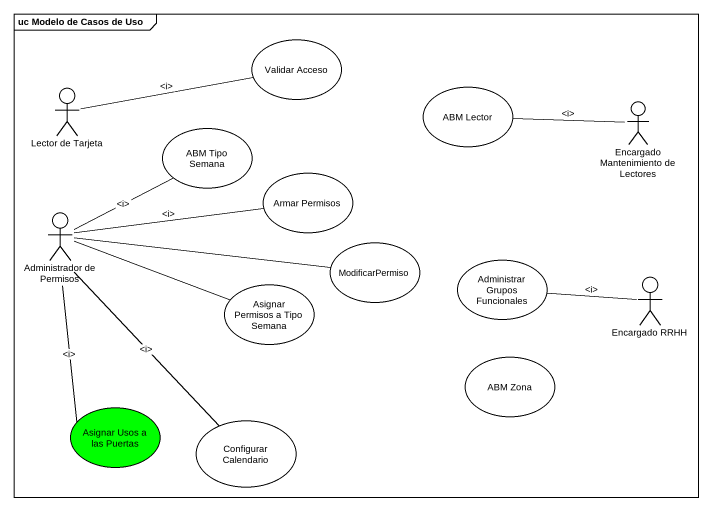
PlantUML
@startuml
mainframe uc Modelo de Casos de Uso
usecase "Validar Acceso" as Validar_Acceso
actor "Lector de Tarjeta" as Lector_de_Tarjeta
usecase "ABM Lector" as ABM_Lector
actor "Encargado Mantenimiento de Lectores" as Encargado_Mantenimiento_de
usecase "ABM Tipo Semana" as ABM_Tipo_Semana
usecase "Armar Permisos" as Armar_Permisos
actor "Administrador de Permisos" as Administrador_de_Permisos
usecase ModificarPermiso
usecase "Administrar Grupos Funcionales" as Administrar_Grupos
usecase "Asignar Permisos a Tipo Semana" as Asignar_Permisos_a_Tipo
actor "Encargado RRHH" as Encargado_RRHH
usecase "ABM Zona" as ABM_Zona
usecase "Asignar Usos a las Puertas" as Asignar_Usos_a_las_Puertas #00FF00
usecase "Configurar Calendario" as Configurar_Calendario
Lector_de_Tarjeta -right- Validar_Acceso : ~<i>
Encargado_Mantenimiento_de -left- ABM_Lector : ~<i>
Administrador_de_Permisos -up- ABM_Tipo_Semana : ~<i>
Administrador_de_Permisos -right- Armar_Permisos : ~<i>
Administrador_de_Permisos -right- ModificarPermiso
Administrador_de_Permisos -right- Asignar_Permisos_a_Tipo
Administrador_de_Permisos -- Asignar_Usos_a_las_Puertas : ~<i>
Administrador_de_Permisos -- Configurar_Calendario : ~<i>
Encargado_RRHH -left- Administrar_Grupos : ~<i>
@enduml
